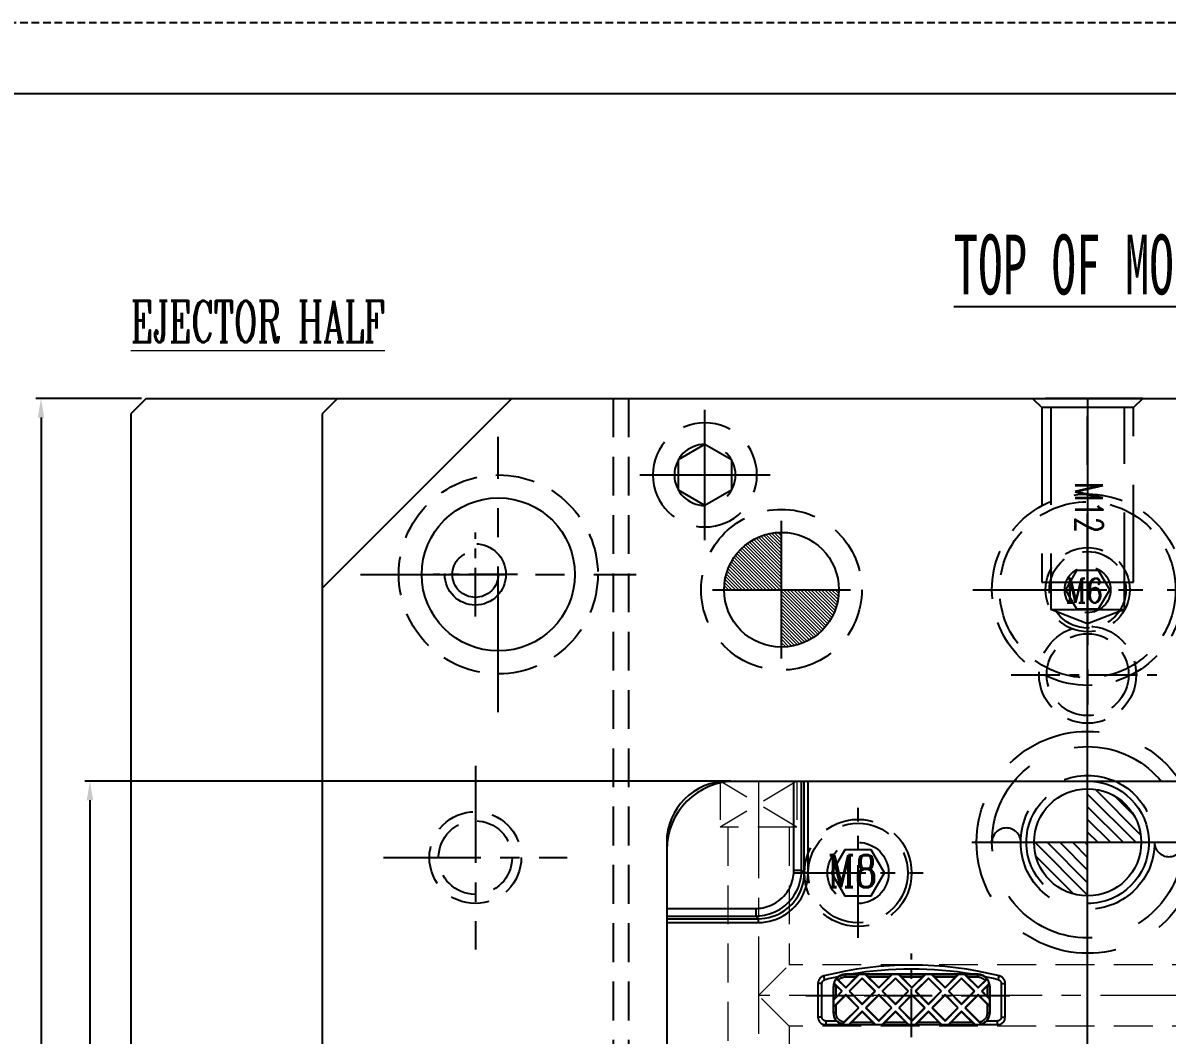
# Model space of a CAD drawing. Header units: inches. Extents: x 139745 to 140613, y -44509 to -43895.
# Drawn here: x 140045.5 to 140195, y -44027.5 to -43895.2 of the extents above; entities that cross this region are included whole.
import ezdxf

# ---------------------------------------------------------------- set-up
doc = ezdxf.new("R2010")
doc.units = ezdxf.units.IN
doc.header["$LTSCALE"] = 2
doc.header["$MEASUREMENT"] = 0
doc.header["$PDMODE"] = 3
doc.header["$PDSIZE"] = 0.3125
for name, pattern in [('ACAD_ISO08W100', [36, 24, -3, 6, -3]), ('CENTER', [50.8, 31.75, -6.35, 6.35, -6.35]), ('CENTER2', [1.125, 0.75, -0.125, 0.125, -0.125]), ('DASHED', [0.75, 0.5, -0.25]), ('HIDDEN', [9.525, 6.35, -3.175]), ('HIDDEN2', [4.7625, 3.175, -1.5875])]:
    doc.linetypes.add(name, pattern=pattern)
doc.layers.get('0').update_dxf_attribs({"linetype": 'CONTINUOUS'})
doc.layers.get('Defpoints').update_dxf_attribs({"linetype": 'CONTINUOUS'})
for name, color, linetype in [('A', 7, 'CONTINUOUS'), ('CAV-COR', 1, 'CONTINUOUS'), ('cen', 1, 'CENTER'), ('CENTER', 1, 'CENTER'), ('CL', 1, 'ACAD_ISO08W100'), ('DEFAULT_1', 7, 'CENTER'), ('hidden', 4, 'HIDDEN'), ('Layer3', 3, 'CONTINUOUS'), ('ls', 144, 'HIDDEN2'), ('PIN', 4, 'CONTINUOUS'), ('SCREW', 52, 'HIDDEN'), ('SP', 3, 'CONTINUOUS'), ('SPRING', 160, 'CONTINUOUS')]:
    doc.layers.add(name, color=color, linetype=linetype)
for name, color, linetype, lineweight in [('dim', 3, 'CONTINUOUS', 15), ('HA', 4, 'CONTINUOUS', 15), ('WR', 122, 'HIDDEN', 0)]:
    doc.layers.add(name, color=color, linetype=linetype, lineweight=lineweight)
doc.styles.add('ROMANC', font='romanc', dxfattribs={"width": 0.6, "height": 1})
doc.styles.get("Standard").update_dxf_attribs({"font": 'txt.shx', "width": 0.67})
doc.dimstyles.new('2.00', dxfattribs={"dimtxt": 3.5, "dimasz": 2.5, "dimexe": 0.666, "dimexo": 0.626, "dimgap": 1, "dimtad": 0, "dimzin": 0, "dimdsep": 46, "dimtxsty": 'Standard', "dimcen": 0.09, "dimclrd": 3, "dimclre": 3, "dimclrt": 7, "dimazin": 0, "dimtfac": 1, "dimtofl": 0, "dimtmove": 0, "dimatfit": 0, "dimfxl": 0, "dimtolj": 1, "dimtzin": 0, "dimarcsym": 0})

# ---------------------------------------------------------------- blocks, each defined once
blk = doc.blocks.new('8')
at = {"layer": 'CENTER', "ltscale": 0.5}
for p, q in [((0, 8.5), (0, -8.5)), ((-8.5, 0), (8.5, 0))]:
    blk.add_line(p, q, dxfattribs=at)
at = {"layer": 'ls'}
blk.add_lwpolyline([(0, 4), (-3.46, 2), (-3.46, -2), (0, -4), (3.46, -2), (3.46, 2)], close=True, dxfattribs=at)
for radius in [6.8, 4]:
    blk.add_circle((0, 0), radius, dxfattribs=at)
blk = doc.blocks.new('20110314.133405')
at = {"linetype": 'HIDDEN'}
for p, q in [((7.2, 0), (-7.2, 0)), ((-7.2, 0), (-6, -1.2)), ((7.2, 0), (6, -1.2)), ((6, -1.2), (-6, -1.2)), ((-6, -1.2), (-6, -24)), ((-4.8, -1.2), (-4.8, -27.6)), ((4.8, -27.6), (4.8, -1.2)), ((6, -24), (6, -1.2)), ((-6, -24), (6, -24)), ((0, -29.46), (-4.8, -27.6)), ((-4.8, -27.6), (4.8, -27.6)), ((4.8, -27.6), (0, -29.46))]:
    blk.add_line(p, q, dxfattribs=at)
at = {"layer": 'CL', "linetype": 'ACAD_ISO08W100'}
blk.add_line((0, 0), (0, -29.46), dxfattribs=at)
at = {"insert": (1.98, -10.95), "char_height": 3.6, "width": 20.4448, "attachment_point": 1, "rotation": 270}
blk.add_mtext('M12', dxfattribs=at)
blk = doc.blocks.new('*D34233')
at = {"layer": 'Defpoints', "color": 0}
for p in [(140054.24, -43994.27), (140138.6, -43994.27), (140138.6, -44144.27)]:
    blk.add_point(p, dxfattribs=at)
at = {"layer": 'dim', "color": 3, "linetype": 'ByBlock', "lineweight": -2}
for p, q in [((140137.97, -43994.27), (140053.57, -43994.27)), ((140054.24, -43996.77), (140054.24, -44063.39)), ((140054.24, -44141.77), (140054.24, -44075.16)), ((140137.97, -44144.27), (140053.57, -44144.27))]:
    blk.add_line(p, q, dxfattribs=at)
at = {"layer": 'dim', "color": 3, "linetype": 'ByBlock'}
for points in [[(140054.66, -43996.77), (140053.82, -43996.77), (140054.24, -43994.27)], [(140053.82, -44141.77), (140054.66, -44141.77), (140054.24, -44144.27)]]:
    blk.add_solid(points, dxfattribs=at)
at = {"layer": 'dim', "color": 7, "linetype": 'ByBlock', "insert": (140054.24, -44069.27), "char_height": 3.5, "attachment_point": 5, "rotation": 90}
blk.add_mtext('\\A1;150.00', dxfattribs=at)
blk = doc.blocks.new('*D34234')
at = {"layer": 'Defpoints', "color": 0}
for p in [(140047.85, -43944.27), (140061.6, -43944.27), (140061.6, -44194.27)]:
    blk.add_point(p, dxfattribs=at)
at = {"layer": 'dim', "color": 3, "linetype": 'ByBlock', "lineweight": -2}
for p, q in [((140060.97, -43944.27), (140047.18, -43944.27)), ((140047.85, -43946.77), (140047.85, -44063)), ((140047.85, -44191.77), (140047.85, -44075.55)), ((140060.97, -44194.27), (140047.18, -44194.27))]:
    blk.add_line(p, q, dxfattribs=at)
at = {"layer": 'dim', "color": 3, "linetype": 'ByBlock'}
for points in [[(140048.26, -43946.77), (140047.43, -43946.77), (140047.85, -43944.27)], [(140047.43, -44191.77), (140048.26, -44191.77), (140047.85, -44194.27)]]:
    blk.add_solid(points, dxfattribs=at)
at = {"layer": 'dim', "color": 7, "linetype": 'ByBlock', "insert": (140047.85, -44069.27), "char_height": 3.5, "attachment_point": 5, "rotation": 90}
blk.add_mtext('\\A1;250.00', dxfattribs=at)
blk = doc.blocks.new('20100612.093536')
at = {"layer": 'PIN', "linetype": 'Continuous'}
h = blk.add_hatch(dxfattribs=at)
h.set_pattern_fill('ANSI31', color=256, scale=9.333333, angle=90, style=0)
h.set_pattern_definition([(135, (239.4957, -16.613), (-0.824958, -0.824958), [])])
h.paths.add_polyline_path([(0, 0), (-7, 0, 0.414214), (0, -7)])
h.paths.add_polyline_path([(0, 7), (0, 0), (7, 0, 0.414214)])
at = {"layer": 'PIN', "linetype": 'CENTER2'}
for p, q in [((0, -9), (0, 9)), ((-9, 0), (9, 0))]:
    blk.add_line(p, q, dxfattribs=at)
at = {"layer": 'PIN', "linetype": 'Continuous'}
blk.add_circle((0, 0), 7, dxfattribs=at)
at = {"layer": 'SPRING', "linetype": 'CENTER'}
for p, q in [((0, -15.13), (0, 15.13)), ((-15.13, 0), (15.13, 0))]:
    blk.add_line(p, q, dxfattribs=at)
at = {"layer": 'SPRING', "linetype": 'HIDDEN'}
for radius in [14.5, 12.5, 8.75, 8.75, 8]:
    blk.add_circle((0, 0), radius, dxfattribs=at)
for centre, start, end in [((-10.62, 0), 0, 180), ((10.62, 0), 180, 0)]:
    blk.add_arc(centre, 1.88, start, end, dxfattribs=at)
blk = doc.blocks.new('20130710.090407')
at = {"layer": 'SCREW', "linetype": 'CENTER', "ltscale": 0.15}
for p, q in [((0, -7.04), (0, 7.04)), ((-7, 0), (7, 0))]:
    blk.add_line(p, q, dxfattribs=at)
at = {"layer": 'SCREW', "linetype": 'HIDDEN', "ltscale": 0.4}
blk.add_lwpolyline([(-1.44, 2.5), (-2.89, 0), (-1.44, -2.5), (1.44, -2.5), (2.89, 0), (1.44, 2.5)], close=True, dxfattribs=at)
for radius in [5.5, 5, 3]:
    blk.add_circle((0, 0), radius, dxfattribs=at)
at = {"layer": 'dim', "style": 'ROMANC', "width": 0.8}
blk.add_text('M6', height=3.172, dxfattribs=at).set_placement((-2.88, -1.7))
blk = doc.blocks.new('20130710.090411')
at = {"layer": 'SP', "color": 145, "linetype": 'CENTER', "ltscale": 0.25}
for p, q in [((0, 15), (0, -15)), ((-15, 0), (15, 0))]:
    blk.add_line(p, q, dxfattribs=at)
at = {"layer": 'SP', "color": 145, "linetype": 'HIDDEN', "ltscale": 0.5}
for radius in [12.5, 11.5]:
    blk.add_circle((0, 0), radius, dxfattribs=at)
at = {"layer": 'SCREW'}
blk.add_blockref('20130710.090407', (0, 0), dxfattribs=at)
blk = doc.blocks.new('20160723.115749')
at = {"layer": 'SCREW', "linetype": 'CENTER', "ltscale": 0.15}
for p, q in [((0, -8.5), (0, 8.5)), ((-8.5, 0), (8.5, 0))]:
    blk.add_line(p, q, dxfattribs=at)
at = {"layer": 'SCREW', "ltscale": 0.5}
blk.add_lwpolyline([(-1.73, 3), (-3.46, 0), (-1.73, -3), (1.73, -3), (3.46, 0), (1.73, 3)], close=True, dxfattribs=at)
for radius in [7, 6.5, 4]:
    blk.add_circle((0, 0), radius, dxfattribs=at)
at = {"layer": 'Layer3', "style": 'ROMANC', "width": 0.8}
blk.add_text('M8', height=4.186, dxfattribs=at).set_placement((-3.98, -1.86))

msp = doc.modelspace()

# ---------------------------------------------------------------- hatches: boundary and pattern name
at = {"layer": 'HA'}
h = msp.add_hatch(dxfattribs=at)
h.set_pattern_fill('ANSI31', color=256, scale=0.1, style=0)
h.set_pattern_definition([(315, (139416.7805, -35385.27556), (-0.224506403, -0.224506403), [])])
h.paths.add_polyline_path([(140144.595, -43969.275), (140137.095, -43969.275, -0.4142136), (140144.595, -43961.775)])
h.paths.add_polyline_path([(140144.595, -43976.775), (140144.595, -43969.275), (140152.095, -43969.275, -0.4142136)])

# ---------------------------------------------------------------- linework, layer by layer
for p, q in [((140061.595, -43944.275), (140059.595, -43946.275)), ((140061.595, -43944.275), (140307.595, -43944.275)), ((140109.382, -43944.275), (140084.595, -43969.062)), ((140086.595, -43944.275), (140084.595, -43946.275)), ((140059.595, -43946.275), (140059.595, -44192.275)), ((140084.595, -43946.275), (140084.595, -44192.275))]:
    msp.add_line(p, q)
at = {"color": 251, "linetype": 'HIDDEN', "ltscale": 0.4}
for p, q in [((140122.595, -43944.275), (140122.595, -44194.275)), ((140124.595, -43944.275), (140124.595, -44194.275))]:
    msp.add_line(p, q, dxfattribs=at)
at = {"linetype": 'CENTER', "ltscale": 0.5}
msp.add_line((140184.595, -44194.275), (140184.595, -43944.275), dxfattribs=at)
at = {"color": 251, "linetype": 'CENTER', "ltscale": 0.1}
for p, q in [((140104.595, -43972.775), (140104.595, -43961.775)), ((140110.095, -43967.275), (140099.095, -43967.275)), ((140174.595, -43980.375), (140194.595, -43980.375))]:
    msp.add_line(p, q, dxfattribs=at)
at = {"color": 251, "linetype": 'CENTER', "ltscale": 0.2}
for p, q in [((140104.595, -43992.275), (140104.595, -44016.275)), ((140092.595, -44004.275), (140116.595, -44004.275))]:
    msp.add_line(p, q, dxfattribs=at)
for centre, radius in [((140107.595, -43967.275), 10), ((140144.595, -43969.275), 7.5)]:
    msp.add_circle(centre, radius)
at = {"color": 251, "linetype": 'HIDDEN'}
for radius in [4, 3]:
    msp.add_circle((140104.595, -43967.275), radius, dxfattribs=at)
at = {"color": 251, "linetype": 'HIDDEN', "ltscale": 0.4}
for centre, radius in [((140184.595, -43980.375), 6.35), ((140184.595, -43980.375), 5.35), ((140104.595, -44004.275), 6), ((140104.595, -44004.275), 4.8)]:
    msp.add_circle(centre, radius, dxfattribs=at)
at = {"layer": 'A', "linetype": 'DASHED'}
msp.add_line((140613.119, -43895.211), (139745.157, -43895.211), dxfattribs=at)
at = {"layer": 'A'}
msp.add_line((140603.848, -43904.482), (139754.428, -43904.482), dxfattribs=at)
at = {"layer": 'CAV-COR', "linetype": 'ByBlock'}
for p, q in [((140137.595, -43994.275), (140231.595, -43994.275)), ((140147.226, -44005.914), (140147.226, -43994.275)), ((140147.571, -44006.258), (140147.571, -43994.275)), ((140148.07, -44006.258), (140148.07, -43994.275)), ((140129.595, -44002.275), (140129.595, -44136.275)), ((140146.227, -44005.914), (140147.226, -44005.914)), ((140147.226, -44005.914), (140147.571, -44006.258)), ((140148.07, -44006.258), (140147.571, -44006.258)), ((140129.595, -44010.907), (140141.45, -44010.906)), ((140141.234, -44010.907), (140141.234, -44011.905)), ((140129.595, -44011.905), (140141.234, -44011.905)), ((140129.595, -44012.25), (140141.579, -44012.25)), ((140141.234, -44011.905), (140141.579, -44012.25)), ((140141.579, -44012.749), (140141.579, -44012.25)), ((140129.595, -44012.749), (140141.579, -44012.749)), ((140150.271, -44020.237), (140150.146, -44019.743)), ((140151.778, -44020.089), (140152.981, -44021.293)), ((140152.95, -44019.546), (140152.925, -44019.521)), ((140170.266, -44019.521), (140152.925, -44019.521)), ((140152.95, -44019.852), (140152.95, -44019.546)), ((140152.95, -44019.546), (140154.653, -44019.546)), ((140152.95, -44019.852), (140154.359, -44019.852)), ((140152.981, -44021.293), (140154.703, -44019.571)), ((140152.981, -44021.229), (140154.359, -44019.852)), ((140155.145, -44020.012), (140153.423, -44021.734)), ((140153.486, -44021.734), (140155.145, -44020.075)), ((140154.703, -44019.571), (140154.676, -44019.544)), ((140155.613, -44019.544), (140154.676, -44019.544)), ((140155.145, -44020.012), (140155.145, -44020.075)), ((140156.867, -44021.734), (140155.145, -44020.012)), ((140156.804, -44021.734), (140155.145, -44020.075)), ((140155.613, -44019.544), (140155.586, -44019.571)), ((140155.586, -44019.571), (140157.308, -44021.293)), ((140155.637, -44019.546), (140158.98, -44019.546)), ((140157.308, -44021.229), (140155.931, -44019.852)), ((140155.931, -44019.852), (140158.686, -44019.852)), ((140157.308, -44021.293), (140159.03, -44019.571)), ((140157.308, -44021.229), (140158.686, -44019.852)), ((140159.472, -44020.012), (140157.75, -44021.734)), ((140157.813, -44021.734), (140159.472, -44020.075)), ((140159.03, -44019.571), (140159.004, -44019.544)), ((140159.94, -44019.544), (140159.004, -44019.544)), ((140159.472, -44020.012), (140159.472, -44020.075)), ((140161.194, -44021.734), (140159.472, -44020.012)), ((140161.131, -44021.734), (140159.472, -44020.075)), ((140159.94, -44019.544), (140159.914, -44019.571)), ((140159.914, -44019.571), (140161.636, -44021.293)), ((140159.964, -44019.546), (140163.308, -44019.546)), ((140161.636, -44021.229), (140160.258, -44019.852)), ((140160.258, -44019.852), (140163.014, -44019.852)), ((140161.636, -44021.293), (140163.358, -44019.571)), ((140161.636, -44021.229), (140163.014, -44019.852)), ((140163.8, -44020.012), (140162.078, -44021.734)), ((140162.141, -44021.734), (140163.8, -44020.075)), ((140163.358, -44019.571), (140163.331, -44019.544)), ((140164.268, -44019.544), (140163.331, -44019.544)), ((140163.8, -44020.012), (140163.8, -44020.075)), ((140165.522, -44021.734), (140163.8, -44020.012)), ((140165.459, -44021.734), (140163.8, -44020.075)), ((140164.268, -44019.544), (140164.241, -44019.571)), ((140164.241, -44019.571), (140165.963, -44021.293)), ((140164.292, -44019.546), (140167.635, -44019.546)), ((140165.963, -44021.229), (140164.586, -44019.852)), ((140164.586, -44019.852), (140167.341, -44019.852)), ((140165.963, -44021.293), (140167.685, -44019.571)), ((140165.963, -44021.229), (140167.341, -44019.852)), ((140168.127, -44020.012), (140166.405, -44021.734)), ((140166.468, -44021.734), (140168.127, -44020.075)), ((140167.685, -44019.571), (140167.659, -44019.544)), ((140168.595, -44019.544), (140167.659, -44019.544)), ((140168.127, -44020.012), (140168.127, -44020.075)), ((140169.849, -44021.734), (140168.127, -44020.012)), ((140169.786, -44021.734), (140168.127, -44020.075)), ((140168.595, -44019.544), (140168.569, -44019.571)), ((140168.569, -44019.571), (140170.291, -44021.293)), ((140168.619, -44019.546), (140170.241, -44019.546)), ((140170.291, -44021.229), (140168.913, -44019.852)), ((140168.913, -44019.852), (140170.241, -44019.852)), ((140170.241, -44019.546), (140170.266, -44019.521)), ((140170.241, -44019.852), (140170.241, -44019.546)), ((140170.291, -44021.293), (140171.449, -44020.134)), ((140172.92, -44020.237), (140173.045, -44019.743)), ((140149.363, -44020.721), (140149.363, -44025.124)), ((140149.376, -44020.732), (140149.363, -44020.721)), ((140149.886, -44020.732), (140149.376, -44020.732)), ((140149.886, -44025.111), (140149.886, -44020.732)), ((140151.395, -44024.596), (140151.395, -44021.051)), ((140151.42, -44021.076), (140151.395, -44021.051)), ((140151.42, -44022.828), (140151.42, -44021.076)), ((140151.726, -44021.076), (140151.42, -44021.076)), ((140151.47, -44020.691), (140151.473, -44020.668)), ((140152.539, -44021.734), (140151.473, -44020.668)), ((140152.026, -44020.274), (140152.981, -44021.229)), ((140152.981, -44021.293), (140152.981, -44021.229)), ((140157.308, -44021.293), (140157.308, -44021.229)), ((140161.636, -44021.293), (140161.636, -44021.229)), ((140165.963, -44021.293), (140165.963, -44021.229)), ((140170.291, -44021.229), (140171.202, -44020.318)), ((140170.291, -44021.293), (140170.291, -44021.229)), ((140171.734, -44020.733), (140170.733, -44021.734)), ((140171.483, -44021.048), (140170.796, -44021.734)), ((140171.465, -44021.066), (140171.465, -44022.403)), ((140171.465, -44021.076), (140171.77, -44021.076)), ((140171.483, -44021.048), (140171.518, -44021.012)), ((140171.518, -44021.012), (140171.551, -44020.978)), ((140171.77, -44021.076), (140171.795, -44021.051)), ((140171.77, -44021.076), (140171.77, -44022.747)), ((140171.795, -44021.051), (140171.795, -44024.596)), ((140173.305, -44020.732), (140173.305, -44025.111)), ((140173.305, -44020.732), (140173.815, -44020.732)), ((140173.815, -44020.732), (140173.828, -44020.721)), ((140173.828, -44025.124), (140173.828, -44020.721)), ((140151.419, -44022.855), (140152.539, -44021.734)), ((140152.981, -44022.176), (140151.419, -44023.739)), ((140151.42, -44022.828), (140151.419, -44022.855)), ((140151.419, -44023.739), (140151.419, -44022.855)), ((140151.726, -44022.484), (140152.476, -44021.734)), ((140151.726, -44023.494), (140152.981, -44022.239)), ((140152.539, -44021.734), (140152.476, -44021.734)), ((140152.981, -44022.176), (140152.981, -44022.239)), ((140154.703, -44023.898), (140152.981, -44022.176)), ((140152.981, -44022.239), (140154.64, -44023.898)), ((140153.423, -44021.734), (140155.145, -44023.456)), ((140153.423, -44021.734), (140153.486, -44021.734)), ((140153.486, -44021.734), (140155.145, -44023.393)), ((140155.145, -44023.393), (140156.804, -44021.734)), ((140155.145, -44023.456), (140156.867, -44021.734)), ((140157.308, -44022.176), (140155.586, -44023.898)), ((140155.65, -44023.898), (140157.308, -44022.239)), ((140156.867, -44021.734), (140156.804, -44021.734)), ((140157.308, -44022.176), (140157.308, -44022.239)), ((140159.03, -44023.898), (140157.308, -44022.176)), ((140158.967, -44023.898), (140157.308, -44022.239)), ((140157.75, -44021.734), (140159.472, -44023.456)), ((140157.75, -44021.734), (140157.813, -44021.734)), ((140159.472, -44023.393), (140157.813, -44021.734)), ((140159.472, -44023.393), (140161.131, -44021.734)), ((140159.472, -44023.456), (140161.194, -44021.734)), ((140161.636, -44022.176), (140159.914, -44023.898)), ((140159.977, -44023.898), (140161.636, -44022.239)), ((140161.194, -44021.734), (140161.131, -44021.734)), ((140161.636, -44022.176), (140161.636, -44022.239)), ((140163.358, -44023.898), (140161.636, -44022.176)), ((140163.295, -44023.898), (140161.636, -44022.239)), ((140162.078, -44021.734), (140163.8, -44023.456)), ((140162.078, -44021.734), (140162.141, -44021.734)), ((140163.8, -44023.393), (140162.141, -44021.734)), ((140163.8, -44023.393), (140165.459, -44021.734)), ((140163.8, -44023.456), (140165.522, -44021.734)), ((140165.963, -44022.176), (140164.241, -44023.898)), ((140164.305, -44023.898), (140165.963, -44022.239)), ((140165.522, -44021.734), (140165.459, -44021.734)), ((140165.963, -44022.176), (140165.963, -44022.239)), ((140167.685, -44023.898), (140165.963, -44022.176)), ((140167.622, -44023.898), (140165.963, -44022.239)), ((140166.405, -44021.734), (140168.127, -44023.456)), ((140166.405, -44021.734), (140166.468, -44021.734)), ((140168.127, -44023.393), (140166.468, -44021.734)), ((140168.127, -44023.393), (140169.786, -44021.734)), ((140168.127, -44023.456), (140169.849, -44021.734)), ((140170.291, -44022.176), (140168.569, -44023.898)), ((140170.291, -44022.239), (140168.632, -44023.898)), ((140169.849, -44021.734), (140169.786, -44021.734)), ((140170.291, -44022.176), (140170.291, -44022.239)), ((140171.772, -44023.658), (140170.291, -44022.176)), ((140171.465, -44023.413), (140170.291, -44022.239)), ((140170.733, -44021.734), (140171.772, -44022.774)), ((140170.733, -44021.734), (140170.796, -44021.734)), ((140171.465, -44022.403), (140170.796, -44021.734)), ((140171.77, -44022.747), (140171.772, -44022.774)), ((140171.772, -44022.774), (140171.772, -44023.658)), ((140151.42, -44024.571), (140151.395, -44024.596)), ((140151.42, -44023.762), (140151.419, -44023.739)), ((140151.42, -44024.571), (140151.42, -44023.762)), ((140151.726, -44024.571), (140151.42, -44024.571)), ((140151.726, -44024.571), (140151.726, -44023.494)), ((140152.551, -44026.05), (140154.703, -44023.898)), ((140152.758, -44025.78), (140154.64, -44023.898)), ((140155.145, -44024.34), (140153.386, -44026.098)), ((140153.753, -44025.795), (140155.145, -44024.403)), ((140154.703, -44023.898), (140154.64, -44023.898)), ((140155.145, -44023.456), (140155.145, -44023.393)), ((140155.145, -44024.34), (140155.145, -44024.403)), ((140156.867, -44026.062), (140155.145, -44024.34)), ((140155.145, -44024.403), (140156.537, -44025.795)), ((140155.586, -44023.898), (140157.308, -44025.62)), ((140155.586, -44023.898), (140155.65, -44023.898)), ((140155.65, -44023.898), (140157.308, -44025.557)), ((140157.308, -44025.557), (140158.967, -44023.898)), ((140157.308, -44025.62), (140159.03, -44023.898)), ((140159.472, -44024.34), (140157.75, -44026.062)), ((140158.08, -44025.795), (140159.472, -44024.403)), ((140159.03, -44023.898), (140158.967, -44023.898)), ((140159.472, -44023.456), (140159.472, -44023.393)), ((140159.472, -44024.34), (140159.472, -44024.403)), ((140161.194, -44026.062), (140159.472, -44024.34)), ((140160.864, -44025.795), (140159.472, -44024.403)), ((140159.914, -44023.898), (140161.636, -44025.62)), ((140159.914, -44023.898), (140159.977, -44023.898)), ((140161.636, -44025.557), (140159.977, -44023.898)), ((140161.636, -44025.557), (140163.295, -44023.898)), ((140161.636, -44025.62), (140163.358, -44023.898)), ((140163.8, -44024.34), (140162.078, -44026.062)), ((140162.408, -44025.795), (140163.8, -44024.403)), ((140163.358, -44023.898), (140163.295, -44023.898)), ((140163.8, -44023.456), (140163.8, -44023.393)), ((140163.8, -44024.34), (140163.8, -44024.403)), ((140165.522, -44026.062), (140163.8, -44024.34)), ((140165.192, -44025.795), (140163.8, -44024.403)), ((140164.241, -44023.898), (140165.963, -44025.62)), ((140164.241, -44023.898), (140164.305, -44023.898)), ((140165.963, -44025.557), (140164.305, -44023.898)), ((140165.963, -44025.557), (140167.622, -44023.898)), ((140165.963, -44025.62), (140167.685, -44023.898)), ((140168.127, -44024.34), (140166.405, -44026.062)), ((140168.127, -44024.403), (140166.735, -44025.795)), ((140167.685, -44023.898), (140167.622, -44023.898)), ((140168.127, -44023.456), (140168.127, -44023.393)), ((140168.127, -44024.34), (140168.127, -44024.403)), ((140169.886, -44026.098), (140168.127, -44024.34)), ((140169.519, -44025.795), (140168.127, -44024.403)), ((140168.569, -44023.898), (140170.703, -44026.032)), ((140168.569, -44023.898), (140168.632, -44023.898)), ((140171.465, -44023.413), (140171.465, -44024.571)), ((140171.465, -44024.571), (140171.77, -44024.571)), ((140171.77, -44023.681), (140171.772, -44023.658)), ((140171.77, -44023.681), (140171.77, -44024.571)), ((140171.77, -44024.571), (140171.795, -44024.596)), ((140149.376, -44025.111), (140149.363, -44025.124)), ((140149.886, -44025.111), (140149.376, -44025.111)), ((140150.082, -44026.098), (140173.109, -44026.098)), ((140150.396, -44025.621), (140150.396, -44026.098)), ((140151.789, -44025.621), (140150.396, -44025.621)), ((140152.758, -44025.78), (140152.728, -44025.81)), ((140156.537, -44025.795), (140153.753, -44025.795)), ((140156.83, -44026.098), (140156.867, -44026.062)), ((140157.308, -44025.62), (140157.308, -44025.557)), ((140157.75, -44026.062), (140157.787, -44026.098)), ((140160.864, -44025.795), (140158.08, -44025.795)), ((140161.158, -44026.098), (140161.194, -44026.062)), ((140161.636, -44025.62), (140161.636, -44025.557)), ((140162.078, -44026.062), (140162.114, -44026.098)), ((140165.192, -44025.795), (140162.408, -44025.795)), ((140165.485, -44026.098), (140165.522, -44026.062)), ((140165.963, -44025.62), (140165.963, -44025.557)), ((140166.405, -44026.062), (140166.442, -44026.098)), ((140169.519, -44025.795), (140166.735, -44025.795)), ((140172.795, -44025.621), (140171.402, -44025.621)), ((140172.795, -44025.621), (140172.795, -44026.098)), ((140173.305, -44025.111), (140173.815, -44025.111)), ((140173.815, -44025.111), (140173.828, -44025.124))]:
    msp.add_line(p, q, dxfattribs=at)
for points in [[(140141.45, -44010.906), (140141.68, -44010.89), (140141.923, -44010.859), (140142.183, -44010.815), (140142.457, -44010.755), (140142.736, -44010.676), (140143.021, -44010.575), (140143.312, -44010.455), (140143.597, -44010.313), (140143.879, -44010.149), (140144.156, -44009.963), (140144.42, -44009.759), (140144.671, -44009.536), (140144.909, -44009.295), (140145.128, -44009.041), (140145.326, -44008.776), (140145.506, -44008.498), (140145.665, -44008.217), (140145.801, -44007.934), (140145.916, -44007.647), (140146.011, -44007.367), (140146.087, -44007.093), (140146.142, -44006.826), (140146.184, -44006.574), (140146.212, -44006.339), (140146.227, -44006.119), (140146.227, -43994.275)], [(140141.234, -44011.905), (140141.491, -44011.9), (140141.767, -44011.881), (140142.061, -44011.848), (140142.373, -44011.796), (140142.7, -44011.723), (140143.036, -44011.628), (140143.378, -44011.508), (140143.725, -44011.363), (140144.069, -44011.192), (140144.407, -44010.996), (140144.739, -44010.773), (140145.056, -44010.528), (140145.358, -44010.26), (140145.642, -44009.971), (140145.905, -44009.666), (140146.144, -44009.347), (140146.36, -44009.015), (140146.55, -44008.678), (140146.714, -44008.337), (140146.853, -44007.994), (140146.966, -44007.658), (140147.056, -44007.328), (140147.125, -44007.009), (140147.173, -44006.706), (140147.204, -44006.423), (140147.221, -44006.158), (140147.226, -44005.914)], [(140141.579, -44012.749), (140142.07, -44012.73), (140142.553, -44012.676), (140143.027, -44012.586), (140143.497, -44012.46), (140143.958, -44012.298), (140144.403, -44012.104), (140144.83, -44011.878), (140145.241, -44011.619), (140145.629, -44011.333), (140145.994, -44011.018), (140146.336, -44010.676), (140146.651, -44010.311), (140146.938, -44009.923), (140147.197, -44009.512), (140147.423, -44009.085), (140147.618, -44008.64), (140147.78, -44008.178), (140147.906, -44007.709), (140147.996, -44007.233), (140148.051, -44006.75), (140148.07, -44006.258)], [(140141.579, -44012.25), (140142.03, -44012.233), (140142.479, -44012.183), (140142.921, -44012.099), (140143.355, -44011.982), (140143.779, -44011.833), (140144.189, -44011.653), (140144.584, -44011.444), (140144.961, -44011.207), (140145.319, -44010.942), (140145.657, -44010.652), (140145.971, -44010.337), (140146.261, -44010), (140146.526, -44009.642), (140146.764, -44009.264), (140146.973, -44008.87), (140147.153, -44008.459), (140147.302, -44008.035), (140147.419, -44007.601), (140147.503, -44007.159), (140147.554, -44006.71), (140147.571, -44006.258)], [(140150.132, -44019.733), (140150.06, -44019.754), (140149.989, -44019.78), (140149.922, -44019.811), (140149.856, -44019.848), (140149.793, -44019.889), (140149.734, -44019.934), (140149.678, -44019.984), (140149.625, -44020.038), (140149.577, -44020.095), (140149.534, -44020.156), (140149.494, -44020.22), (140149.46, -44020.287), (140149.431, -44020.355), (140149.406, -44020.426), (140149.387, -44020.498), (140149.374, -44020.572), (140149.365, -44020.646), (140149.363, -44020.721)], [(140151.995, -44019.836), (140151.922, -44019.896), (140151.853, -44019.96), (140151.788, -44020.027), (140151.728, -44020.099), (140151.672, -44020.174), (140151.62, -44020.252), (140151.574, -44020.333), (140151.533, -44020.416), (140151.497, -44020.502), (140151.466, -44020.591), (140151.441, -44020.682), (140151.421, -44020.773), (140151.407, -44020.865), (140151.398, -44020.958), (140151.395, -44021.051)], [(140151.791, -44020.077), (140151.873, -44019.99), (140151.96, -44019.909), (140152.053, -44019.837), (140152.15, -44019.772), (140152.251, -44019.715), (140152.354, -44019.667), (140152.458, -44019.627), (140152.561, -44019.596), (140152.663, -44019.573), (140152.762, -44019.558), (140152.858, -44019.549), (140152.95, -44019.546)], [(140152.026, -44020.274), (140152.003, -44020.251), (140151.98, -44020.229), (140151.958, -44020.208), (140151.937, -44020.188), (140151.916, -44020.169), (140151.896, -44020.151), (140151.877, -44020.135), (140151.86, -44020.12), (140151.844, -44020.108), (140151.83, -44020.097), (140151.818, -44020.089), (140151.808, -44020.082), (140151.8, -44020.078), (140151.795, -44020.077), (140151.791, -44020.077)], [(140152.925, -44019.521), (140152.882, -44019.521), (140152.837, -44019.523), (140152.792, -44019.527), (140152.747, -44019.531), (140152.702, -44019.537), (140152.655, -44019.545), (140152.608, -44019.554), (140152.559, -44019.565), (140152.508, -44019.579), (140152.456, -44019.595), (140152.402, -44019.613), (140152.347, -44019.634), (140152.291, -44019.659), (140152.233, -44019.686), (140152.175, -44019.718), (140152.115, -44019.753), (140152.055, -44019.792), (140151.995, -44019.836)], [(140152.026, -44020.274), (140152.092, -44020.204), (140152.161, -44020.14), (140152.235, -44020.083), (140152.312, -44020.031), (140152.394, -44019.986), (140152.476, -44019.948), (140152.558, -44019.916), (140152.641, -44019.892), (140152.723, -44019.873), (140152.801, -44019.86), (140152.877, -44019.853), (140152.95, -44019.852)], [(140170.241, -44019.546), (140170.337, -44019.549), (140170.438, -44019.559), (140170.541, -44019.576), (140170.648, -44019.601), (140170.756, -44019.636), (140170.864, -44019.679), (140170.97, -44019.731), (140171.074, -44019.793), (140171.174, -44019.864), (140171.267, -44019.942), (140171.355, -44020.028), (140171.436, -44020.122)], [(140170.241, -44019.852), (140170.319, -44019.853), (140170.399, -44019.861), (140170.482, -44019.876), (140170.567, -44019.897), (140170.655, -44019.924), (140170.742, -44019.959), (140170.828, -44020.002), (140170.912, -44020.053), (140170.992, -44020.109), (140171.066, -44020.173), (140171.136, -44020.242), (140171.202, -44020.318)], [(140171.196, -44019.836), (140171.136, -44019.792), (140171.076, -44019.753), (140171.016, -44019.718), (140170.958, -44019.686), (140170.9, -44019.659), (140170.844, -44019.634), (140170.789, -44019.613), (140170.735, -44019.595), (140170.683, -44019.579), (140170.632, -44019.565), (140170.583, -44019.554), (140170.536, -44019.545), (140170.489, -44019.537), (140170.443, -44019.531), (140170.398, -44019.527), (140170.354, -44019.523), (140170.309, -44019.521), (140170.266, -44019.521)], [(140171.795, -44021.051), (140171.793, -44020.958), (140171.784, -44020.865), (140171.77, -44020.773), (140171.75, -44020.682), (140171.725, -44020.591), (140171.694, -44020.502), (140171.658, -44020.417), (140171.617, -44020.333), (140171.57, -44020.252), (140171.519, -44020.174), (140171.463, -44020.099), (140171.403, -44020.027), (140171.338, -44019.96), (140171.269, -44019.896), (140171.196, -44019.836)], [(140171.436, -44020.122), (140171.433, -44020.121), (140171.427, -44020.123), (140171.42, -44020.126), (140171.41, -44020.133), (140171.398, -44020.141), (140171.384, -44020.152), (140171.368, -44020.164), (140171.351, -44020.179), (140171.332, -44020.195), (140171.312, -44020.213), (140171.291, -44020.232), (140171.27, -44020.252), (140171.248, -44020.273), (140171.225, -44020.295), (140171.202, -44020.318)], [(140173.828, -44020.721), (140173.825, -44020.646), (140173.817, -44020.571), (140173.804, -44020.498), (140173.784, -44020.426), (140173.76, -44020.355), (140173.731, -44020.286), (140173.696, -44020.219), (140173.657, -44020.155), (140173.613, -44020.095), (140173.565, -44020.037), (140173.512, -44019.983), (140173.456, -44019.934), (140173.397, -44019.888), (140173.334, -44019.847), (140173.269, -44019.811), (140173.201, -44019.78), (140173.131, -44019.754), (140173.059, -44019.733)], [(140149.886, -44020.732), (140149.887, -44020.694), (140149.891, -44020.657), (140149.898, -44020.621), (140149.908, -44020.584), (140149.92, -44020.549), (140149.935, -44020.514), (140149.952, -44020.481), (140149.972, -44020.449), (140149.993, -44020.419), (140150.018, -44020.39), (140150.044, -44020.363), (140150.072, -44020.338), (140150.102, -44020.315), (140150.133, -44020.295), (140150.166, -44020.277), (140150.2, -44020.261), (140150.235, -44020.248), (140150.271, -44020.237)], [(140151.42, -44021.076), (140151.421, -44021.035), (140151.423, -44020.994), (140151.425, -44020.952), (140151.429, -44020.91), (140151.435, -44020.867), (140151.441, -44020.824), (140151.449, -44020.78), (140151.459, -44020.735), (140151.47, -44020.691)], [(140151.47, -44020.691), (140151.47, -44020.694), (140151.472, -44020.698), (140151.475, -44020.704), (140151.479, -44020.71), (140151.484, -44020.719), (140151.491, -44020.728), (140151.499, -44020.738), (140151.507, -44020.748), (140151.517, -44020.76), (140151.527, -44020.772), (140151.538, -44020.785), (140151.55, -44020.799), (140151.563, -44020.813), (140151.576, -44020.827), (140151.589, -44020.842), (140151.603, -44020.857), (140151.618, -44020.873)], [(140151.618, -44020.873), (140151.633, -44020.888), (140151.648, -44020.904), (140151.663, -44020.921), (140151.696, -44020.954)], [(140151.696, -44020.954), (140151.712, -44020.971), (140152.476, -44021.734)], [(140151.726, -44022.484), (140151.726, -44021.066), (140151.727, -44021.057), (140151.727, -44021.047), (140151.727, -44021.037), (140151.727, -44021.027), (140151.728, -44021.018), (140151.728, -44021.008), (140151.729, -44020.998), (140151.73, -44020.988)], [(140171.551, -44020.978), (140171.567, -44020.961), (140171.582, -44020.945), (140171.597, -44020.929), (140171.612, -44020.913), (140171.626, -44020.898), (140171.639, -44020.883)], [(140171.639, -44020.883), (140171.652, -44020.868), (140171.665, -44020.854), (140171.676, -44020.841), (140171.687, -44020.828), (140171.697, -44020.816), (140171.706, -44020.805), (140171.714, -44020.795), (140171.721, -44020.785), (140171.727, -44020.777), (140171.731, -44020.77), (140171.734, -44020.764), (140171.736, -44020.759), (140171.737, -44020.756)], [(140171.737, -44020.756), (140171.744, -44020.793), (140171.751, -44020.83), (140171.756, -44020.866), (140171.761, -44020.902), (140171.764, -44020.938), (140171.767, -44020.973), (140171.769, -44021.008), (140171.77, -44021.042), (140171.77, -44021.076)], [(140172.92, -44020.237), (140172.956, -44020.248), (140172.991, -44020.261), (140173.025, -44020.277), (140173.058, -44020.295), (140173.089, -44020.315), (140173.119, -44020.338), (140173.147, -44020.363), (140173.173, -44020.39), (140173.197, -44020.418), (140173.219, -44020.449), (140173.239, -44020.481), (140173.256, -44020.514), (140173.271, -44020.549), (140173.283, -44020.584), (140173.293, -44020.621), (140173.299, -44020.657), (140173.304, -44020.694), (140173.305, -44020.732)], [(140152.532, -44026.043), (140152.428, -44026.009), (140152.325, -44025.967), (140152.223, -44025.917), (140152.124, -44025.859), (140152.028, -44025.792), (140151.938, -44025.718), (140151.853, -44025.637), (140151.774, -44025.55), (140151.703, -44025.457), (140151.64, -44025.361), (140151.585, -44025.261), (140151.538, -44025.159), (140151.499, -44025.057), (140151.469, -44024.954), (140151.447, -44024.854), (140151.432, -44024.756), (140151.423, -44024.662), (140151.42, -44024.571)], [(140152.758, -44025.78), (140152.681, -44025.766), (140152.604, -44025.746), (140152.528, -44025.72), (140152.45, -44025.688), (140152.373, -44025.651), (140152.299, -44025.607), (140152.227, -44025.558), (140152.157, -44025.503), (140152.092, -44025.444), (140152.031, -44025.379), (140151.975, -44025.311), (140151.925, -44025.24), (140151.88, -44025.166), (140151.842, -44025.089), (140151.809, -44025.012), (140151.782, -44024.935), (140151.761, -44024.858), (140151.745, -44024.782), (140151.734, -44024.71), (140151.727, -44024.64), (140151.726, -44024.571)], [(140170.72, -44026.024), (140170.722, -44026.022), (140170.722, -44026.02), (140170.72, -44026.016), (140170.718, -44026.011), (140170.714, -44026.005), (140170.71, -44025.998), (140170.704, -44025.989), (140170.697, -44025.98), (140170.689, -44025.97), (140170.68, -44025.96), (140170.671, -44025.948), (140170.66, -44025.936), (140170.649, -44025.924), (140170.638, -44025.911), (140170.626, -44025.897), (140170.613, -44025.883), (140170.6, -44025.869), (140170.587, -44025.855), (140170.573, -44025.841), (140170.559, -44025.826), (140170.545, -44025.812), (140170.53, -44025.797), (140170.516, -44025.782), (140168.632, -44023.898)], [(140171.465, -44024.571), (140171.463, -44024.649), (140171.455, -44024.729), (140171.441, -44024.81), (140171.42, -44024.896), (140171.393, -44024.983), (140171.359, -44025.069), (140171.316, -44025.154), (140171.267, -44025.238), (140171.211, -44025.317), (140171.148, -44025.392), (140171.078, -44025.463), (140171.004, -44025.528), (140170.925, -44025.585), (140170.842, -44025.636), (140170.758, -44025.68), (140170.674, -44025.717), (140170.588, -44025.745), (140170.501, -44025.767)], [(140171.77, -44024.571), (140171.768, -44024.66), (140171.76, -44024.752), (140171.746, -44024.846), (140171.724, -44024.944), (140171.696, -44025.043), (140171.66, -44025.142), (140171.616, -44025.241), (140171.565, -44025.338), (140171.505, -44025.432), (140171.439, -44025.522), (140171.365, -44025.608), (140171.286, -44025.689), (140171.2, -44025.763), (140171.11, -44025.83), (140171.016, -44025.89), (140170.919, -44025.942), (140170.821, -44025.987), (140170.72, -44026.024)], [(140150.396, -44025.621), (140150.358, -44025.619), (140150.32, -44025.615), (140150.283, -44025.608), (140150.246, -44025.598), (140150.21, -44025.585), (140150.175, -44025.57), (140150.141, -44025.552), (140150.109, -44025.532), (140150.078, -44025.509), (140150.049, -44025.484), (140150.022, -44025.457), (140149.997, -44025.429), (140149.975, -44025.398), (140149.954, -44025.365), (140149.936, -44025.332), (140149.921, -44025.297), (140149.909, -44025.26), (140149.899, -44025.224), (140149.892, -44025.187), (140149.887, -44025.149), (140149.886, -44025.111)], [(140152.619, -44026.098), (140152.545, -44026.081), (140152.475, -44026.061), (140152.407, -44026.038), (140152.342, -44026.013), (140152.279, -44025.985), (140152.219, -44025.955), (140152.161, -44025.923), (140152.105, -44025.889), (140152.052, -44025.853), (140152.002, -44025.817), (140151.954, -44025.779), (140151.909, -44025.74), (140151.867, -44025.701), (140151.826, -44025.661), (140151.789, -44025.621)], [(140152.728, -44025.81), (140152.713, -44025.825), (140152.698, -44025.841), (140152.684, -44025.856), (140152.67, -44025.87), (140152.656, -44025.885), (140152.643, -44025.9), (140152.63, -44025.914), (140152.617, -44025.927), (140152.605, -44025.941), (140152.594, -44025.954), (140152.583, -44025.966), (140152.573, -44025.978), (140152.564, -44025.989), (140152.556, -44025.999), (140152.549, -44026.008), (140152.543, -44026.017), (140152.538, -44026.024), (140152.535, -44026.03), (140152.532, -44026.035), (140152.531, -44026.039), (140152.531, -44026.042), (140152.532, -44026.043)], [(140171.402, -44025.621), (140171.364, -44025.661), (140171.324, -44025.701), (140171.282, -44025.74), (140171.237, -44025.779), (140171.189, -44025.817), (140171.139, -44025.853), (140171.086, -44025.889), (140171.03, -44025.923), (140170.972, -44025.955), (140170.912, -44025.985), (140170.849, -44026.013), (140170.784, -44026.038), (140170.716, -44026.061), (140170.645, -44026.081), (140170.572, -44026.098)], [(140173.305, -44025.111), (140173.303, -44025.149), (140173.299, -44025.186), (140173.292, -44025.224), (140173.282, -44025.26), (140173.27, -44025.297), (140173.255, -44025.332), (140173.237, -44025.365), (140173.216, -44025.398), (140173.194, -44025.428), (140173.169, -44025.457), (140173.142, -44025.484), (140173.113, -44025.509), (140173.082, -44025.532), (140173.05, -44025.552), (140173.016, -44025.57), (140172.981, -44025.585), (140172.945, -44025.598), (140172.908, -44025.608), (140172.871, -44025.615), (140172.833, -44025.619), (140172.795, -44025.621)]]:
    msp.add_lwpolyline(points, dxfattribs=at)
for centre, radius, start, end in [((140138.595, -44003.275), 9, 90, 180), ((140137.595, -44002.275), 8, 90, 180), ((140161.595, -44065.013), 46.709, 75.79342, 104.20658), ((140161.595, -44065.013), 46.186, 101.99726, 104.19351), ((140161.595, -44065.013), 46.186, 80.05844, 99.94156), ((140161.595, -44065.013), 46.186, 75.80649, 78.00274)]:
    msp.add_arc(centre, radius, start, end, dxfattribs=at)
for centre, major_axis, ratio, start_param, end_param in [((140152.949, -44021.074), (1.082, -1.082), 0.9999239, 3.2276957, 3.6586653), ((140152.962, -44021.087), (1.641, -0.058), 0.8685382, 2.3954417, 2.4073607), ((140154.396, -44019.852), (0.308, 0.305), 0.0616271, 0.4665001, 1.6328173), ((140154.959, -44019.852), (0.308, -0.305), 0.0616271, 3.0882984, 3.4840509), ((140155.33, -44019.852), (0.308, 0.305), 0.0616271, 5.9407271, 6.3364796), ((140155.893, -44019.852), (0.308, -0.305), 0.0616271, 1.5087754, 2.6750926), ((140158.724, -44019.852), (0.308, 0.305), 0.0616271, 0.4665001, 1.6328173), ((140159.286, -44019.852), (0.308, -0.305), 0.0616271, 3.0882984, 3.4840509), ((140159.658, -44019.852), (0.308, 0.305), 0.0616271, 5.9407271, 6.3364796), ((140160.221, -44019.852), (0.308, -0.305), 0.0616271, 1.5087754, 2.6750926), ((140163.051, -44019.852), (0.308, 0.305), 0.0616271, 0.4665001, 1.6328173), ((140163.614, -44019.852), (0.308, -0.305), 0.0616271, 3.0882984, 3.4840509), ((140163.985, -44019.852), (0.308, 0.305), 0.0616271, 5.9407271, 6.3364796), ((140164.548, -44019.852), (0.308, -0.305), 0.0616271, 1.5087754, 2.6750926), ((140167.379, -44019.852), (0.308, 0.305), 0.0616271, 0.4665001, 1.6328173), ((140167.941, -44019.852), (0.308, -0.305), 0.0616271, 3.0882984, 3.4840509), ((140168.313, -44019.852), (0.308, 0.305), 0.0616271, 5.9407271, 6.3364796), ((140168.876, -44019.852), (0.308, -0.305), 0.0616271, 1.5087754, 2.6750926), ((140170.223, -44021.093), (1.641, 0.058), 0.8685382, 0.6965756, 0.7085382), ((140170.242, -44021.074), (-1.082, -1.082), 0.9999239, 2.5808861, 3.0178332), ((140170.323, -44020.993), (0.058, 1.641), 0.8685382, 4.8880929, 4.9021437), ((140151.726, -44022.522), (0.305, 0.308), 0.0616271, 1.5087754, 3.0708451), ((140171.465, -44022.441), (-0.305, 0.308), 0.0616271, 3.2123402, 4.7744099), ((140152.925, -44024.596), (1.082, 1.082), 0.9999239, 2.3562326, 3.0897935), ((140151.726, -44023.456), (0.305, 0.308), 0.0616271, 3.0882984, 4.650368), ((140170.265, -44024.596), (-1.082, 1.082), 0.9999239, 3.1933918, 3.9269527), ((140171.465, -44023.375), (-0.305, 0.308), 0.0616271, 1.6328173, 3.1948869), ((140150.383, -44025.124), (-0.721, -0.721), 0.9999239, 5.4978252, 6.7690811), ((140152.949, -44024.573), (1.082, 1.082), 0.9999239, 3.6639491, 3.8506605), ((140153.715, -44025.795), (0.308, 0.305), 0.0616271, 3.3355333, 4.7744099), ((140156.575, -44025.795), (0.308, -0.305), 0.0616271, 4.650368, 5.7089426), ((140158.042, -44025.795), (0.308, 0.305), 0.0616271, 3.7158354, 4.7744099), ((140160.902, -44025.795), (0.308, -0.305), 0.0616271, 4.650368, 5.7089426), ((140162.37, -44025.795), (0.308, 0.305), 0.0616271, 3.7158354, 4.7744099), ((140165.23, -44025.795), (0.308, -0.305), 0.0616271, 4.650368, 5.7089426), ((140166.697, -44025.795), (0.308, 0.305), 0.0616271, 3.7158354, 4.7744099), ((140169.557, -44025.795), (0.308, -0.305), 0.0616271, 4.650368, 6.0892447), ((140172.808, -44025.124), (0.721, -0.721), 0.9999239, 5.7972895, 7.0685454)]:
    msp.add_ellipse(centre, major_axis=major_axis, ratio=ratio, start_param=start_param, end_param=end_param, dxfattribs=at)
at = {"layer": 'cen', "ltscale": 0.3}
for p, q in [((140107.595, -43985.275), (140107.595, -43949.275)), ((140089.595, -43967.275), (140125.595, -43967.275))]:
    msp.add_line(p, q, dxfattribs=at)
at = {"layer": 'cen'}
for p, q in [((140144.595, -43978.275), (140144.595, -43960.275)), ((140135.595, -43969.275), (140153.595, -43969.275))]:
    msp.add_line(p, q, dxfattribs=at)
at = {"layer": 'DEFAULT_1', "color": 2, "linetype": 'CENTER', "ltscale": 0.1}
for p, q in [((140161.595, -44027.748), (140161.595, -44016.802)), ((140147.766, -44022.275), (140175.425, -44022.275))]:
    msp.add_line(p, q, dxfattribs=at)
at = {"layer": 'hidden', "ltscale": 0.4}
msp.add_circle((140107.595, -43967.275), 13, dxfattribs=at)
at = {"layer": 'hidden', "ltscale": 0.5}
msp.add_circle((140144.595, -43969.275), 10.5, dxfattribs=at)
at = {"layer": 'WR', "linetype": 'HIDDEN', "ltscale": 0.4}
for p, q in [((140146.595, -44000.275), (140136.595, -43994.275)), ((140146.595, -43994.275), (140136.595, -44000.275)), ((140136.595, -43994.275), (140136.595, -44000.275)), ((140146.595, -43994.275), (140136.595, -43994.275)), ((140146.595, -43994.275), (140146.595, -44000.275)), ((140146.595, -44000.275), (140136.595, -44000.275)), ((140137.595, -44000.275), (140137.595, -44120.275)), ((140145.595, -44000.275), (140145.595, -44018.275)), ((140141.595, -44022.275), (140145.595, -44018.275)), ((140223.595, -44018.275), (140145.595, -44018.275)), ((140145.595, -44026.275), (140141.595, -44022.275)), ((140223.595, -44026.275), (140145.595, -44026.275)), ((140145.595, -44026.275), (140145.595, -44112.275))]:
    msp.add_line(p, q, dxfattribs=at)
at = {"layer": 'WR', "linetype": 'CENTER', "ltscale": 0.2}
for p, q in [((140141.595, -43994.275), (140141.595, -44116.275)), ((140239.595, -44022.275), (140141.595, -44022.275))]:
    msp.add_line(p, q, dxfattribs=at)

# ---------------------------------------------------------------- block references
msp.add_blockref('20110314.133405', (140184.595, -43944.275))
at = {"layer": 'dim', "linetype": 'ByBlock'}
msp.add_blockref('20130710.090411', (140184.595, -43969.275), dxfattribs=at)
at = {"layer": 'hidden', "xscale": -1, "rotation": 180}
msp.add_blockref('8', (140134.595, -43954.275), dxfattribs=at)
at = {"layer": 'SCREW', "linetype": 'ByBlock'}
msp.add_blockref('20160723.115749', (140154.595, -44006.275), dxfattribs=at)
at = {"layer": 'SPRING'}
msp.add_blockref('20100612.093536', (140184.595, -44002.275), dxfattribs=at)

# ---------------------------------------------------------------- texts
at = {"color": 122, "insert": (140167.101, -43922.862), "char_height": 7.82687, "width": 63.06122, "attachment_point": 1, "style": 'ROMANC'}
msp.add_mtext('{\\fSimSun|b0|i0|c134|p54;\\LTOP OF MOLD}', dxfattribs=at)
at = {"layer": 'dim', "linetype": 'ByBlock', "style": 'ROMANC', "width": 0.6}
msp.add_text('%%uEJECTOR HALF', height=5.4, dxfattribs=at).set_placement((140059.588, -43936.933))

# ---------------------------------------------------------------- dimensions: what is measured, and where the dimension line sits
at = {"layer": 'dim', "linetype": 'ByBlock'}
for base, p1, p2, picture, middle in [((140047.846, -43944.275), (140061.595, -44194.275), (140061.595, -43944.275), '*D34234', (140047.846, -44069.275)), ((140054.239, -43994.275), (140138.595, -44144.275), (140138.595, -43994.275), '*D34233', (140054.239, -44069.275))]:
    dim = msp.add_linear_dim(base=base, p1=p1, p2=p2, angle=90, dimstyle='2.00', dxfattribs=at)
    dim.commit()
    dim.dimension.update_dxf_attribs({"geometry": picture, "text_midpoint": middle})

doc.saveas('drawing.dxf')
